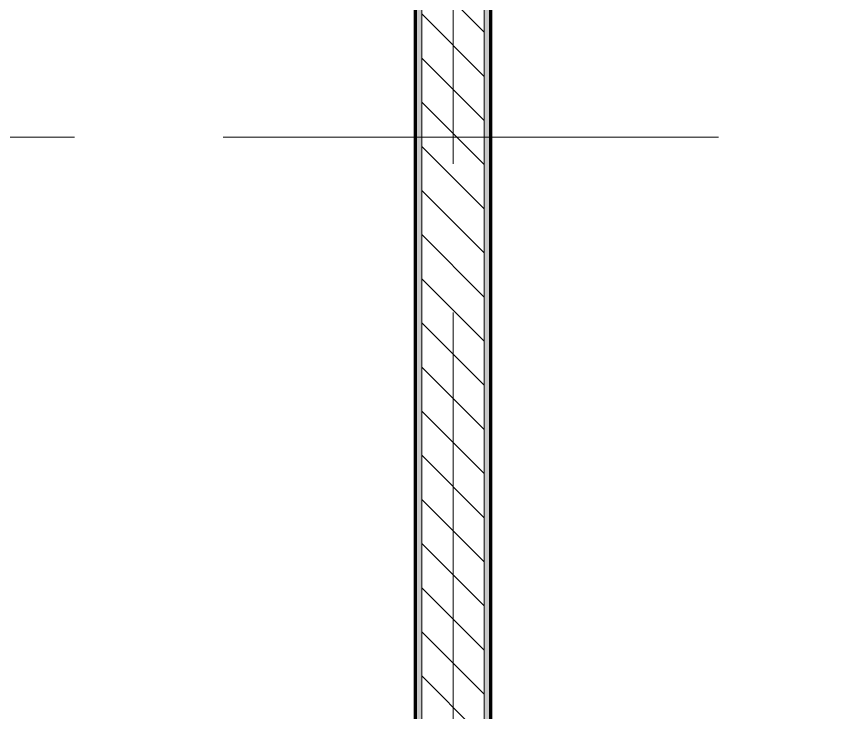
# Model space of a CAD drawing. Header units: millimetres. Extents: x -5426 to 189269, y -8553 to 29000.
# Drawn here: x 11110 to 13730, y 1756 to 3987 of the extents above; entities that cross this region are included whole.
import ezdxf

# ---------------------------------------------------------------- set-up
doc = ezdxf.new("R2010")
doc.units = ezdxf.units.MM
doc.linetypes.add('Осевая', pattern=[3175, 635, -476.25, 1587.5, -476.25])
for name, color, linetype, lineweight in [('A-WALL', 7, 'Continuous', 9), ('I-WALL', 7, 'Continuous', 9), ('Оси-2', 7, 'Осевая', 9)]:
    doc.layers.add(name, color=color, linetype=linetype, lineweight=lineweight)
doc.layers.add('A-WALL-3', color=7, linetype='Continuous', lineweight=9, true_color=0xff80c0)
doc.layers.add('I-WALL-6', color=7, linetype='Continuous', lineweight=80, true_color=0xff80c0)
pattern_1 = [(0, (0, 0), (121.92, 30.48), [10.058, -81.382, 10.058, -81.382, -487.68]), (0, (0, 0), (121.92, 30.48), [-182.88, 10.058, -172.822, 10.058, -81.382, -213.36]), (0, (0, 0), (121.92, 30.48), [-457.2, 10.058, -50.902, 10.058, -142.342]), (120, (45.72, 15.24), (-87.356454, 90.34582), [10.058, -81.382, 10.058, -81.382, -487.68]), (120, (45.72, 15.24), (-87.356454, 90.34582), [-182.88, 10.058, -172.822, 10.058, -81.382, -213.36]), (120, (45.72, 15.24), (-87.356454, 90.34582), [-457.2, 10.058, -50.902, 10.058, -142.342]), (240, (60.96, 76.2), (-34.563546, -120.82582), [10.058, -81.382, 10.058, -81.382, -487.68]), (240, (60.96, 76.2), (-34.563546, -120.82582), [-182.88, 10.058, -172.822, 10.058, -81.382, -213.36]), (240, (60.96, 76.2), (-34.563546, -120.82582), [-457.2, 10.058, -50.902, 10.058, -142.342])]

msp = doc.modelspace()

# ---------------------------------------------------------------- hatches: boundary and pattern name
at = {"layer": 'I-WALL'}
h = msp.add_hatch(dxfattribs=at)
h.set_pattern_fill('FP_10', color=256, style=0, pattern_type=2)
h.set_pattern_definition([(135, (0, 0), (-70.7107, -70.7107), [])])
h.paths.add_polyline_path([(12610, 500), (12610, 7300), (12410, 7300), (12410, 500)])
h = msp.add_hatch(dxfattribs=at)
h.set_pattern_fill('FP_36', color=256, style=0, pattern_type=2)
h.set_pattern_definition(pattern_1)
h.paths.add_polyline_path([(12610, 500), (12630, 500), (12630, 7280), (12610, 7280), (12610, 739.2)])
h = msp.add_hatch(dxfattribs=at)
h.set_pattern_fill('FP_36', color=256, style=0, pattern_type=2)
h.set_pattern_definition(pattern_1)
h.paths.add_polyline_path([(12410, 500), (12410, 7050), (12390, 7050), (12390, 500)])

# ---------------------------------------------------------------- linework, layer by layer
at = {"layer": 'A-WALL'}
for p, q in [((12610, 7300), (12610, 500)), ((12630, 520), (12630, 7280)), ((12410, 500), (12410, 7150))]:
    msp.add_line(p, q, dxfattribs=at)
at = {"layer": 'A-WALL-3'}
msp.add_line((12390, 521), (12390, 7050), dxfattribs=at)
at = {"layer": 'I-WALL-6'}
for p, q in [((12631, 521), (12631, 7279)), ((12389, 7049), (12389, 521))]:
    msp.add_line(p, q, dxfattribs=at)
at = {"layer": 'Оси-2'}
for p, q in [((12510, 339.8), (12510, 24898.1)), ((-2038.2, 3600), (36260, 3600))]:
    msp.add_line(p, q, dxfattribs=at)

doc.saveas('drawing.dxf')
